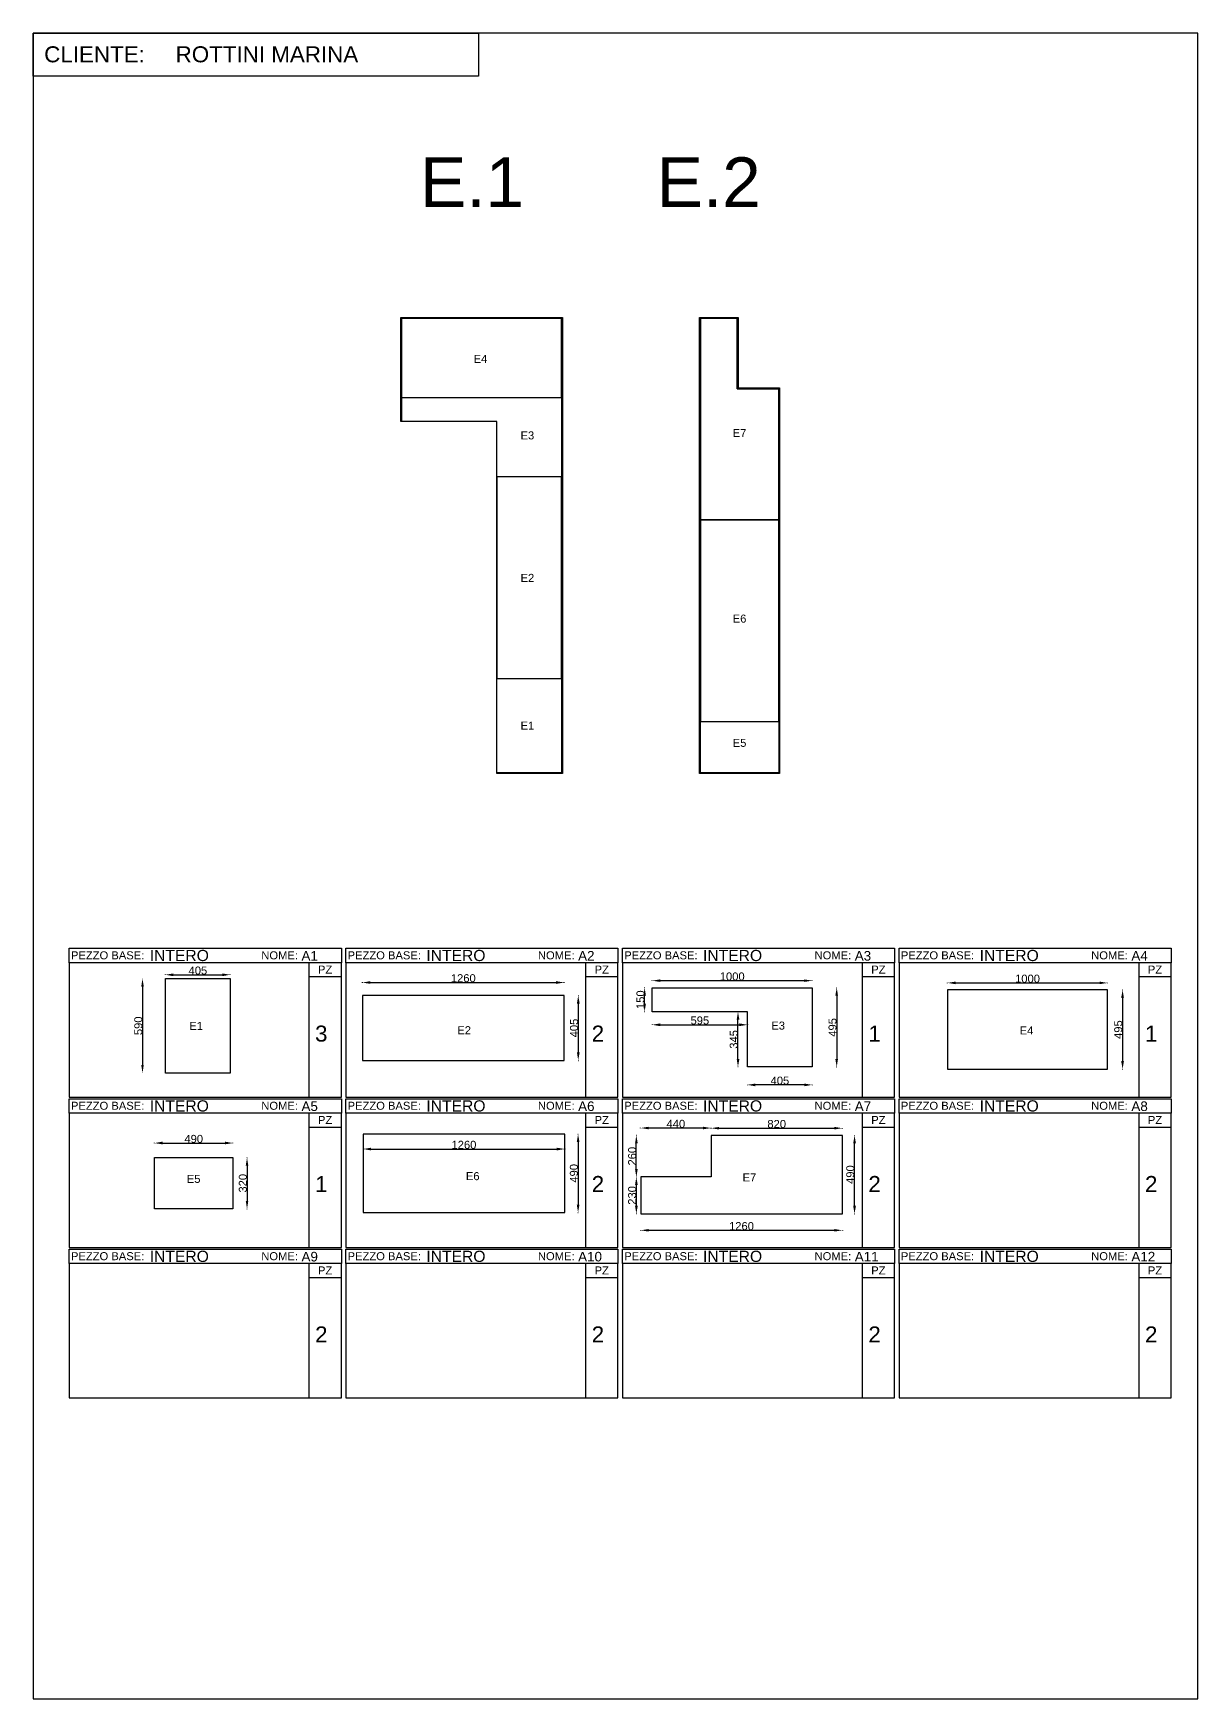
# Model space of a CAD drawing. Header units: millimetres. Extents: x -69675 to 28058, y -18677 to 10388.
# Drawn here: x -32838 to -25564, y -13652 to -3245 of the extents above; entities that cross this region are included whole.
import ezdxf

# ---------------------------------------------------------------- set-up
doc = ezdxf.new("R2010")
doc.units = ezdxf.units.MM
for name, color, linetype in [('- QUOTE', 7, 'Continuous'), ('DISTINTA PRODUZIONE', 7, 'Continuous'), ('FINESTRA', 7, 'Continuous'), ('NOTE TECNICHE', 7, 'Continuous'), ('OFFSET', 2, 'Continuous'), ('PERIMETRO', 1, 'Continuous')]:
    doc.layers.add(name, color=color, linetype=linetype)
doc.layers.add('PEZZI SU MISURA', color=7, linetype='Continuous', true_color=0xbb1e10)
doc.layers.add('TABELLE TAGLIO', color=7, linetype='Continuous', true_color=0x7f868a)
doc.styles.get("Standard").update_dxf_attribs({"font": 'arial.ttf'})
doc.dimstyles.new('ISO-25', dxfattribs={"dimtxt": 50, "dimasz": 50, "dimexe": 1.25, "dimexo": 0.625, "dimtad": 1, "dimdec": 0, "dimtxsty": 'Standard', "dimcen": 2.5, "dimadec": 0, "dimazin": 0, "dimtfac": 1, "dimtdec": 0, "dimtmove": 0, "dimatfit": 3, "dimfxl": 1, "dimfxlon": 1, "dimarcsym": 0})

# ---------------------------------------------------------------- blocks, each defined once
blk = doc.blocks.new('TABELLA PEZZI')
at = {"layer": 'TABELLE TAGLIO'}
for points in [[(0, 0), (0, 90), (1700, 90), (1700, 0), (0, 0)], [(1500, -840), (1700, -840), (1700, 0), (1500, 0)], [(1700, -89), (1500, -89)]]:
    blk.add_lwpolyline(points, dxfattribs=at)
blk.add_lwpolyline([(0, -840), (1500, -840), (1500, 0), (0, 0)], close=True, dxfattribs=at)
for tag, p, height in [('DERIVAZIONE', (503, 10), 70), ('NOME', (1451, 13), 60), ('QUANTITA', (1536, -493), 100)]:
    blk.add_attdef(tag, p, '', height=height)
for s, p in [('PEZZO BASE:', (11, 21)), ('NOME:', (1200, 21)), ('PZ', (1554, -68))]:
    blk.add_text(s, height=50, dxfattribs=at).set_placement(p)
blk = doc.blocks.new('*D140')
at = {"layer": '- QUOTE', "color": 0, "lineweight": -2, "transparency": 16777216}
for p, q in [((-32155, -9152), (-32157, -9152)), ((-32156, -9202), (-32156, -9692)), ((-32155, -9742), (-32157, -9742))]:
    blk.add_line(p, q, dxfattribs=at)
at = {"layer": '- QUOTE', "color": 0, "transparency": 16777216}
for points in [[(-32164, -9202), (-32148, -9202), (-32156, -9152)], [(-32164, -9692), (-32148, -9692), (-32156, -9742)]]:
    blk.add_solid(points, dxfattribs=at)
at = {"layer": 'Defpoints', "color": 0, "transparency": 16777216}
for p in [(-32013, -9152), (-32156, -9742), (-32013, -9742)]:
    blk.add_point(p, dxfattribs=at)
at = {"layer": '- QUOTE', "color": 0, "transparency": 16777216, "insert": (-32182, -9447), "char_height": 50, "attachment_point": 5, "rotation": 90}
blk.add_mtext('590', dxfattribs=at)
blk = doc.blocks.new('*D141')
at = {"layer": '- QUOTE', "color": 0, "lineweight": -2, "transparency": 16777216}
for p, q in [((-32013, -9129), (-32013, -9127)), ((-31963, -9128), (-31658, -9128)), ((-31608, -9129), (-31608, -9127))]:
    blk.add_line(p, q, dxfattribs=at)
at = {"layer": '- QUOTE', "color": 0, "transparency": 16777216}
for points in [[(-31963, -9120), (-31963, -9137), (-32013, -9128)], [(-31658, -9120), (-31658, -9137), (-31608, -9128)]]:
    blk.add_solid(points, dxfattribs=at)
at = {"layer": 'Defpoints', "color": 0, "transparency": 16777216}
for p in [(-32013, -9152), (-31608, -9128), (-31608, -9152)]:
    blk.add_point(p, dxfattribs=at)
at = {"layer": '- QUOTE', "color": 0, "transparency": 16777216, "insert": (-31810, -9102), "char_height": 50, "attachment_point": 5}
blk.add_mtext('405', dxfattribs=at)
blk = doc.blocks.new('*D142')
at = {"layer": '- QUOTE', "color": 0, "lineweight": -2, "transparency": 16777216}
for p, q in [((-30782, -9178), (-30782, -9175)), ((-30732, -9177), (-29572, -9177)), ((-29522, -9178), (-29522, -9175))]:
    blk.add_line(p, q, dxfattribs=at)
at = {"layer": '- QUOTE', "color": 0, "transparency": 16777216}
for points in [[(-30732, -9168), (-30732, -9185), (-30782, -9177)], [(-29572, -9168), (-29572, -9185), (-29522, -9177)]]:
    blk.add_solid(points, dxfattribs=at)
at = {"layer": 'Defpoints', "color": 0, "transparency": 16777216}
for p in [(-30782, -9258), (-29522, -9177), (-29522, -9258)]:
    blk.add_point(p, dxfattribs=at)
at = {"layer": '- QUOTE', "color": 0, "transparency": 16777216, "insert": (-30152, -9150), "char_height": 50, "attachment_point": 5}
blk.add_mtext('1260', dxfattribs=at)
blk = doc.blocks.new('*D143')
at = {"layer": '- QUOTE', "color": 0, "lineweight": -2, "transparency": 16777216}
for p, q in [((-29435, -9258), (-29432, -9258)), ((-29434, -9308), (-29434, -9613)), ((-29435, -9663), (-29432, -9663))]:
    blk.add_line(p, q, dxfattribs=at)
at = {"layer": '- QUOTE', "color": 0, "transparency": 16777216}
for points in [[(-29442, -9308), (-29425, -9308), (-29434, -9258)], [(-29442, -9613), (-29425, -9613), (-29434, -9663)]]:
    blk.add_solid(points, dxfattribs=at)
at = {"layer": 'Defpoints', "color": 0, "transparency": 16777216}
for p in [(-29522, -9258), (-29522, -9663), (-29434, -9663)]:
    blk.add_point(p, dxfattribs=at)
at = {"layer": '- QUOTE', "color": 0, "transparency": 16777216, "insert": (-29460, -9461), "char_height": 50, "attachment_point": 5, "rotation": 90}
blk.add_mtext('405', dxfattribs=at)
blk = doc.blocks.new('*D144')
at = {"layer": '- QUOTE', "color": 0, "lineweight": -2, "transparency": 16777216}
for p, q in [((-28972, -9166), (-28972, -9164)), ((-28922, -9165), (-28022, -9165)), ((-27972, -9166), (-27972, -9164))]:
    blk.add_line(p, q, dxfattribs=at)
at = {"layer": '- QUOTE', "color": 0, "transparency": 16777216}
for points in [[(-28922, -9157), (-28922, -9173), (-28972, -9165)], [(-28022, -9157), (-28022, -9173), (-27972, -9165)]]:
    blk.add_solid(points, dxfattribs=at)
at = {"layer": 'Defpoints', "color": 0, "transparency": 16777216}
for p in [(-28972, -9209), (-27972, -9165), (-27972, -9209)]:
    blk.add_point(p, dxfattribs=at)
at = {"layer": '- QUOTE', "color": 0, "transparency": 16777216, "insert": (-28472, -9139), "char_height": 50, "attachment_point": 5}
blk.add_mtext('1000', dxfattribs=at)
blk = doc.blocks.new('*D145')
at = {"layer": '- QUOTE', "color": 0, "lineweight": -2, "transparency": 16777216}
for p, q in [((-27820, -9209), (-27818, -9209)), ((-27819, -9259), (-27819, -9654)), ((-27820, -9704), (-27818, -9704))]:
    blk.add_line(p, q, dxfattribs=at)
at = {"layer": '- QUOTE', "color": 0, "transparency": 16777216}
for points in [[(-27828, -9259), (-27811, -9259), (-27819, -9209)], [(-27828, -9654), (-27811, -9654), (-27819, -9704)]]:
    blk.add_solid(points, dxfattribs=at)
at = {"layer": 'Defpoints', "color": 0, "transparency": 16777216}
for p in [(-27972, -9209), (-27972, -9704), (-27819, -9704)]:
    blk.add_point(p, dxfattribs=at)
at = {"layer": '- QUOTE', "color": 0, "transparency": 16777216, "insert": (-27845, -9457), "char_height": 50, "attachment_point": 5, "rotation": 90}
blk.add_mtext('495', dxfattribs=at)
blk = doc.blocks.new('*D146')
at = {"layer": '- QUOTE', "color": 0, "lineweight": -2, "transparency": 16777216}
for p, q in [((-28377, -9815), (-28377, -9818)), ((-28022, -9816), (-28327, -9816)), ((-27972, -9815), (-27972, -9818))]:
    blk.add_line(p, q, dxfattribs=at)
at = {"layer": '- QUOTE', "color": 0, "transparency": 16777216}
for points in [[(-28327, -9808), (-28327, -9825), (-28377, -9816)], [(-28022, -9808), (-28022, -9825), (-27972, -9816)]]:
    blk.add_solid(points, dxfattribs=at)
at = {"layer": 'Defpoints', "color": 0, "transparency": 16777216}
for p in [(-28377, -9704), (-27972, -9704), (-28377, -9816)]:
    blk.add_point(p, dxfattribs=at)
at = {"layer": '- QUOTE', "color": 0, "transparency": 16777216, "insert": (-28174, -9790), "char_height": 50, "attachment_point": 5}
blk.add_mtext('405', dxfattribs=at)
blk = doc.blocks.new('*D147')
at = {"layer": '- QUOTE', "color": 0, "lineweight": -2, "transparency": 16777216}
for p, q in [((-28435, -9359), (-28437, -9359)), ((-28436, -9654), (-28436, -9409)), ((-28435, -9704), (-28437, -9704))]:
    blk.add_line(p, q, dxfattribs=at)
at = {"layer": '- QUOTE', "color": 0, "transparency": 16777216}
for points in [[(-28444, -9409), (-28427, -9409), (-28436, -9359)], [(-28444, -9654), (-28427, -9654), (-28436, -9704)]]:
    blk.add_solid(points, dxfattribs=at)
at = {"layer": 'Defpoints', "color": 0, "transparency": 16777216}
for p in [(-28436, -9359), (-28377, -9359), (-28376, -9704)]:
    blk.add_point(p, dxfattribs=at)
at = {"layer": '- QUOTE', "color": 0, "transparency": 16777216, "insert": (-28462, -9532), "char_height": 50, "attachment_point": 5, "rotation": 90}
blk.add_mtext('345', dxfattribs=at)
blk = doc.blocks.new('*D148')
at = {"layer": '- QUOTE', "color": 0, "lineweight": -2, "transparency": 16777216}
for p, q in [((-28972, -9440), (-28972, -9442)), ((-28922, -9441), (-28427, -9441)), ((-28377, -9440), (-28377, -9442))]:
    blk.add_line(p, q, dxfattribs=at)
at = {"layer": '- QUOTE', "color": 0, "transparency": 16777216}
for points in [[(-28922, -9432), (-28922, -9449), (-28972, -9441)], [(-28427, -9432), (-28427, -9449), (-28377, -9441)]]:
    blk.add_solid(points, dxfattribs=at)
at = {"layer": 'Defpoints', "color": 0, "transparency": 16777216}
for p in [(-28972, -9359), (-28377, -9359), (-28377, -9441)]:
    blk.add_point(p, dxfattribs=at)
at = {"layer": '- QUOTE', "color": 0, "transparency": 16777216, "insert": (-28674, -9414), "char_height": 50, "attachment_point": 5}
blk.add_mtext('595', dxfattribs=at)
blk = doc.blocks.new('*D149')
at = {"layer": '- QUOTE', "color": 0, "lineweight": -2, "transparency": 16777216}
for p, q in [((-29018, -9209), (-29020, -9209)), ((-29019, -9309), (-29019, -9259)), ((-29018, -9359), (-29020, -9359))]:
    blk.add_line(p, q, dxfattribs=at)
at = {"layer": '- QUOTE', "color": 0, "transparency": 16777216}
for points in [[(-29027, -9259), (-29011, -9259), (-29019, -9209)], [(-29027, -9309), (-29011, -9309), (-29019, -9359)]]:
    blk.add_solid(points, dxfattribs=at)
at = {"layer": 'Defpoints', "color": 0, "transparency": 16777216}
for p in [(-29019, -9209), (-28972, -9209), (-28972, -9359)]:
    blk.add_point(p, dxfattribs=at)
at = {"layer": '- QUOTE', "color": 0, "transparency": 16777216, "insert": (-29045, -9284), "char_height": 50, "attachment_point": 5, "rotation": 90}
blk.add_mtext('150', dxfattribs=at)
blk = doc.blocks.new('*D150')
at = {"layer": '- QUOTE', "color": 0, "lineweight": -2, "transparency": 16777216}
for p, q in [((-27127, -9180), (-27127, -9178)), ((-27077, -9179), (-26177, -9179)), ((-26127, -9180), (-26127, -9178))]:
    blk.add_line(p, q, dxfattribs=at)
at = {"layer": '- QUOTE', "color": 0, "transparency": 16777216}
for points in [[(-27077, -9171), (-27077, -9187), (-27127, -9179)], [(-26177, -9171), (-26177, -9187), (-26127, -9179)]]:
    blk.add_solid(points, dxfattribs=at)
at = {"layer": 'Defpoints', "color": 0, "transparency": 16777216}
for p in [(-27127, -9223), (-26127, -9179), (-26127, -9223)]:
    blk.add_point(p, dxfattribs=at)
at = {"layer": '- QUOTE', "color": 0, "transparency": 16777216, "insert": (-26627, -9153), "char_height": 50, "attachment_point": 5}
blk.add_mtext('1000', dxfattribs=at)
blk = doc.blocks.new('*D151')
at = {"layer": '- QUOTE', "color": 0, "lineweight": -2, "transparency": 16777216}
for p, q in [((-26034, -9223), (-26032, -9223)), ((-26033, -9273), (-26033, -9668)), ((-26034, -9718), (-26032, -9718))]:
    blk.add_line(p, q, dxfattribs=at)
at = {"layer": '- QUOTE', "color": 0, "transparency": 16777216}
for points in [[(-26042, -9273), (-26025, -9273), (-26033, -9223)], [(-26042, -9668), (-26025, -9668), (-26033, -9718)]]:
    blk.add_solid(points, dxfattribs=at)
at = {"layer": 'Defpoints', "color": 0, "transparency": 16777216}
for p in [(-26127, -9223), (-26127, -9718), (-26033, -9718)]:
    blk.add_point(p, dxfattribs=at)
at = {"layer": '- QUOTE', "color": 0, "transparency": 16777216, "insert": (-26060, -9471), "char_height": 50, "attachment_point": 5, "rotation": 90}
blk.add_mtext('495', dxfattribs=at)
blk = doc.blocks.new('*D152')
at = {"layer": '- QUOTE', "color": 0, "lineweight": -2, "transparency": 16777216}
for p, q in [((-32081, -10181), (-32081, -10178)), ((-32031, -10180), (-31641, -10180)), ((-31591, -10181), (-31591, -10178))]:
    blk.add_line(p, q, dxfattribs=at)
at = {"layer": '- QUOTE', "color": 0, "transparency": 16777216}
for points in [[(-32031, -10171), (-32031, -10188), (-32081, -10180)], [(-31641, -10171), (-31641, -10188), (-31591, -10180)]]:
    blk.add_solid(points, dxfattribs=at)
at = {"layer": 'Defpoints', "color": 0, "transparency": 16777216}
for p in [(-31591, -10180), (-32081, -10271), (-31591, -10271)]:
    blk.add_point(p, dxfattribs=at)
at = {"layer": '- QUOTE', "color": 0, "transparency": 16777216, "insert": (-31836, -10154), "char_height": 50, "attachment_point": 5}
blk.add_mtext('490', dxfattribs=at)
blk = doc.blocks.new('*D153')
at = {"layer": '- QUOTE', "color": 0, "lineweight": -2, "transparency": 16777216}
for p, q in [((-31504, -10271), (-31502, -10271)), ((-31503, -10321), (-31503, -10541)), ((-31504, -10591), (-31502, -10591))]:
    blk.add_line(p, q, dxfattribs=at)
at = {"layer": '- QUOTE', "color": 0, "transparency": 16777216}
for points in [[(-31511, -10321), (-31495, -10321), (-31503, -10271)], [(-31511, -10541), (-31495, -10541), (-31503, -10591)]]:
    blk.add_solid(points, dxfattribs=at)
at = {"layer": 'Defpoints', "color": 0, "transparency": 16777216}
for p in [(-31591, -10271), (-31591, -10591), (-31503, -10591)]:
    blk.add_point(p, dxfattribs=at)
at = {"layer": '- QUOTE', "color": 0, "transparency": 16777216, "insert": (-31529, -10431), "char_height": 50, "attachment_point": 5, "rotation": 90}
blk.add_mtext('320', dxfattribs=at)
blk = doc.blocks.new('*D154')
at = {"layer": '- QUOTE', "color": 0, "lineweight": -2, "transparency": 16777216}
for p, q in [((-30778, -10216), (-30778, -10219)), ((-30728, -10217), (-29568, -10217)), ((-29518, -10216), (-29518, -10219))]:
    blk.add_line(p, q, dxfattribs=at)
at = {"layer": '- QUOTE', "color": 0, "transparency": 16777216}
for points in [[(-30728, -10209), (-30728, -10226), (-30778, -10217)], [(-29568, -10209), (-29568, -10226), (-29518, -10217)]]:
    blk.add_solid(points, dxfattribs=at)
at = {"layer": 'Defpoints', "color": 0, "transparency": 16777216}
for p in [(-30778, -10124), (-29518, -10124), (-29518, -10217)]:
    blk.add_point(p, dxfattribs=at)
at = {"layer": '- QUOTE', "color": 0, "transparency": 16777216, "insert": (-30148, -10191), "char_height": 50, "attachment_point": 5}
blk.add_mtext('1260', dxfattribs=at)
blk = doc.blocks.new('*D155')
at = {"layer": '- QUOTE', "color": 0, "lineweight": -2, "transparency": 16777216}
for p, q in [((-29436, -10124), (-29434, -10124)), ((-29435, -10174), (-29435, -10564)), ((-29436, -10614), (-29434, -10614))]:
    blk.add_line(p, q, dxfattribs=at)
at = {"layer": '- QUOTE', "color": 0, "transparency": 16777216}
for points in [[(-29443, -10174), (-29426, -10174), (-29435, -10124)], [(-29443, -10564), (-29426, -10564), (-29435, -10614)]]:
    blk.add_solid(points, dxfattribs=at)
at = {"layer": 'Defpoints', "color": 0, "transparency": 16777216}
for p in [(-29518, -10124), (-29518, -10614), (-29435, -10614)]:
    blk.add_point(p, dxfattribs=at)
at = {"layer": '- QUOTE', "color": 0, "transparency": 16777216, "insert": (-29461, -10369), "char_height": 50, "attachment_point": 5, "rotation": 90}
blk.add_mtext('490', dxfattribs=at)
blk = doc.blocks.new('*D156')
at = {"layer": '- QUOTE', "color": 0, "lineweight": -2, "transparency": 16777216}
for p, q in [((-29044, -10724), (-29044, -10726)), ((-28994, -10725), (-27834, -10725)), ((-27784, -10724), (-27784, -10726))]:
    blk.add_line(p, q, dxfattribs=at)
at = {"layer": '- QUOTE', "color": 0, "transparency": 16777216}
for points in [[(-28994, -10717), (-28994, -10733), (-29044, -10725)], [(-27834, -10717), (-27834, -10733), (-27784, -10725)]]:
    blk.add_solid(points, dxfattribs=at)
at = {"layer": 'Defpoints', "color": 0, "transparency": 16777216}
for p in [(-29044, -10622), (-27784, -10622), (-27784, -10725)]:
    blk.add_point(p, dxfattribs=at)
at = {"layer": '- QUOTE', "color": 0, "transparency": 16777216, "insert": (-28414, -10699), "char_height": 50, "attachment_point": 5}
blk.add_mtext('1260', dxfattribs=at)
blk = doc.blocks.new('*D157')
at = {"layer": '- QUOTE', "color": 0, "lineweight": -2, "transparency": 16777216}
for p, q in [((-28604, -10088), (-28604, -10086)), ((-28554, -10087), (-27834, -10087)), ((-27784, -10088), (-27784, -10086))]:
    blk.add_line(p, q, dxfattribs=at)
at = {"layer": '- QUOTE', "color": 0, "transparency": 16777216}
for points in [[(-28554, -10079), (-28554, -10095), (-28604, -10087)], [(-27834, -10079), (-27834, -10095), (-27784, -10087)]]:
    blk.add_solid(points, dxfattribs=at)
at = {"layer": 'Defpoints', "color": 0, "transparency": 16777216}
for p in [(-27784, -10087), (-28604, -10132), (-27784, -10132)]:
    blk.add_point(p, dxfattribs=at)
at = {"layer": '- QUOTE', "color": 0, "transparency": 16777216, "insert": (-28194, -10061), "char_height": 50, "attachment_point": 5}
blk.add_mtext('820', dxfattribs=at)
blk = doc.blocks.new('*D158')
at = {"layer": '- QUOTE', "color": 0, "lineweight": -2, "transparency": 16777216}
for p, q in [((-29044, -10087), (-29044, -10085)), ((-28654, -10086), (-28994, -10086)), ((-28604, -10087), (-28604, -10085))]:
    blk.add_line(p, q, dxfattribs=at)
at = {"layer": '- QUOTE', "color": 0, "transparency": 16777216}
for points in [[(-28994, -10078), (-28994, -10094), (-29044, -10086)], [(-28654, -10078), (-28654, -10094), (-28604, -10086)]]:
    blk.add_solid(points, dxfattribs=at)
at = {"layer": 'Defpoints', "color": 0, "transparency": 16777216}
for p in [(-29044, -10086), (-29044, -10392), (-28604, -10392)]:
    blk.add_point(p, dxfattribs=at)
at = {"layer": '- QUOTE', "color": 0, "transparency": 16777216, "insert": (-28824, -10060), "char_height": 50, "attachment_point": 5}
blk.add_mtext('440', dxfattribs=at)
blk = doc.blocks.new('*D159')
at = {"layer": '- QUOTE', "color": 0, "lineweight": -2, "transparency": 16777216}
for p, q in [((-29070, -10392), (-29072, -10392)), ((-29071, -10442), (-29071, -10572)), ((-29070, -10622), (-29072, -10622))]:
    blk.add_line(p, q, dxfattribs=at)
at = {"layer": '- QUOTE', "color": 0, "transparency": 16777216}
for points in [[(-29079, -10442), (-29062, -10442), (-29071, -10392)], [(-29079, -10572), (-29062, -10572), (-29071, -10622)]]:
    blk.add_solid(points, dxfattribs=at)
at = {"layer": 'Defpoints', "color": 0, "transparency": 16777216}
for p in [(-29044, -10392), (-29071, -10622), (-29044, -10622)]:
    blk.add_point(p, dxfattribs=at)
at = {"layer": '- QUOTE', "color": 0, "transparency": 16777216, "insert": (-29097, -10507), "char_height": 50, "attachment_point": 5, "rotation": 90}
blk.add_mtext('230', dxfattribs=at)
blk = doc.blocks.new('*D160')
at = {"layer": '- QUOTE', "color": 0, "lineweight": -2, "transparency": 16777216}
for p, q in [((-29070, -10132), (-29072, -10132)), ((-29071, -10342), (-29071, -10182)), ((-29070, -10392), (-29072, -10392))]:
    blk.add_line(p, q, dxfattribs=at)
at = {"layer": '- QUOTE', "color": 0, "transparency": 16777216}
for points in [[(-29079, -10182), (-29062, -10182), (-29071, -10132)], [(-29079, -10342), (-29062, -10342), (-29071, -10392)]]:
    blk.add_solid(points, dxfattribs=at)
at = {"layer": 'Defpoints', "color": 0, "transparency": 16777216}
for p in [(-29071, -10132), (-28604, -10132), (-28604, -10392)]:
    blk.add_point(p, dxfattribs=at)
at = {"layer": '- QUOTE', "color": 0, "transparency": 16777216, "insert": (-29097, -10262), "char_height": 50, "attachment_point": 5, "rotation": 90}
blk.add_mtext('260', dxfattribs=at)
blk = doc.blocks.new('*D161')
at = {"layer": '- QUOTE', "color": 0, "lineweight": -2, "transparency": 16777216}
for p, q in [((-27709, -10132), (-27706, -10132)), ((-27708, -10572), (-27708, -10182)), ((-27709, -10622), (-27706, -10622))]:
    blk.add_line(p, q, dxfattribs=at)
at = {"layer": '- QUOTE', "color": 0, "transparency": 16777216}
for points in [[(-27716, -10182), (-27699, -10182), (-27708, -10132)], [(-27716, -10572), (-27699, -10572), (-27708, -10622)]]:
    blk.add_solid(points, dxfattribs=at)
at = {"layer": 'Defpoints', "color": 0, "transparency": 16777216}
for p in [(-27784, -10132), (-27708, -10132), (-27784, -10622)]:
    blk.add_point(p, dxfattribs=at)
at = {"layer": '- QUOTE', "color": 0, "transparency": 16777216, "insert": (-27734, -10377), "char_height": 50, "attachment_point": 5, "rotation": 90}
blk.add_mtext('490', dxfattribs=at)

msp = doc.modelspace()

# ---------------------------------------------------------------- linework, layer by layer
msp.add_lwpolyline([(-32838.1, -13652), (-25564.1, -13652), (-25564.1, -3245), (-32838.1, -3245)], close=True)
at = {"layer": 'FINESTRA'}
msp.add_lwpolyline([(-32838.1, -3245), (-30057.2, -3245), (-30057.2, -3513.6), (-32838.1, -3513.6)], close=True, dxfattribs=at)
at = {"layer": 'OFFSET'}
for points in [[(-30538.1, -5671.1), (-30538.1, -5021.1), (-30538.1, -5026.1), (-29533.1, -5026.1), (-29538.1, -5026.1), (-29538.1, -7871.1)], [(-29538.1, -7871.1), (-29538.1, -7866.1), (-29943.1, -7866.1)]]:
    msp.add_lwpolyline(points, dxfattribs=at)
msp.add_lwpolyline([(-28180.5, -7866.1), (-28670.5, -7866.1), (-28670.5, -5026.1), (-28440.5, -5026.1), (-28440.5, -5466.1), (-28180.5, -5466.1)], close=True, dxfattribs=at)
at = {"layer": 'PERIMETRO'}
for points in [[(-29943.1, -7871.1), (-29943.1, -5671.1), (-30543.1, -5671.1), (-30543.1, -5021.1), (-29533.1, -5021.1), (-29533.1, -7871.1)], [(-28175.5, -7871.1), (-28675.5, -7871.1), (-28675.5, -5021.1), (-28435.5, -5021.1), (-28435.5, -5461.1), (-28175.5, -5461.1)]]:
    msp.add_lwpolyline(points, close=True, dxfattribs=at)
at = {"layer": 'PEZZI SU MISURA'}
for points in [[(-30538.1, -5026.1), (-30538.1, -5521.1), (-29538.1, -5521.1), (-29538.1, -5026.1), (-30538.1, -5026.1)], [(-28670.5, -5026.1), (-28670.5, -6286.1), (-28180.5, -6286.1), (-28180.5, -5466.1), (-28440.5, -5466.1), (-28440.5, -5026.1), (-28670.5, -5026.1)], [(-30538.1, -5521.1), (-30538.1, -5671.1)], [(-29943.1, -7276.1), (-29538.1, -7276.1), (-29538.1, -6016.1), (-29943.1, -6016.1), (-29943.1, -7276.1)], [(-28670.5, -6286.1), (-28670.5, -7546.1), (-28180.5, -7546.1), (-28180.5, -6286.1), (-28670.5, -6286.1)], [(-29521.8, -9663), (-29521.8, -9258), (-30781.8, -9258), (-30781.8, -9663), (-29521.8, -9663)], [(-27126.8, -9223.1), (-27126.8, -9718.1), (-26126.8, -9718.1), (-26126.8, -9223.1), (-27126.8, -9223.1)], [(-30778.1, -10614.4), (-29518.1, -10614.4), (-29518.1, -10124.4), (-30778.1, -10124.4), (-30778.1, -10614.4)], [(-29043.7, -10621.7), (-27783.7, -10621.7), (-27783.7, -10131.7), (-28603.7, -10131.7), (-28603.7, -10391.7), (-29043.7, -10391.7), (-29043.7, -10621.7)]]:
    msp.add_lwpolyline(points, dxfattribs=at)
for points in [[(-30538.1, -5521.1), (-29538.1, -5521.1), (-29538.1, -6016.1), (-29943.1, -6016.1), (-29943.1, -5671.1), (-30538.1, -5671.1)], [(-29943.1, -7276.1), (-29538.1, -7276.1), (-29538.1, -7866.1), (-29943.1, -7866.1)], [(-28670.5, -7546.1), (-28180.5, -7546.1), (-28180.5, -7866.1), (-28670.5, -7866.1)], [(-32012.7, -9152.5), (-31607.7, -9152.5), (-31607.7, -9742.5), (-32012.7, -9742.5)], [(-28971.7, -9209.3), (-27971.7, -9209.3), (-27971.7, -9704.3), (-28376.7, -9704.3), (-28376.7, -9359.3), (-28971.7, -9359.3)], [(-32081, -10271), (-31591, -10271), (-31591, -10591), (-32081, -10591)]]:
    msp.add_lwpolyline(points, close=True, dxfattribs=at)

# ---------------------------------------------------------------- block references
at = {"layer": 'TABELLE TAGLIO'}
for p, values in [((-32613.8, -9052.7), {'QUANTITA': '3', 'DERIVAZIONE': 'INTERO', 'NOME': 'A1'}), ((-30885.6, -9052.7), {'QUANTITA': '2', 'DERIVAZIONE': 'INTERO', 'NOME': 'A2'}), ((-29157.4, -9052.7), {'QUANTITA': '1', 'DERIVAZIONE': 'INTERO', 'NOME': 'A3'}), ((-27429.3, -9052.7), {'QUANTITA': '1', 'DERIVAZIONE': 'INTERO', 'NOME': 'A4'}), ((-32613.8, -9992.7), {'QUANTITA': '1', 'DERIVAZIONE': 'INTERO', 'NOME': 'A5'}), ((-30885.6, -9992.7), {'QUANTITA': '2', 'DERIVAZIONE': 'INTERO', 'NOME': 'A6'}), ((-29157.4, -9992.7), {'QUANTITA': '2', 'DERIVAZIONE': 'INTERO', 'NOME': 'A7'}), ((-27429.3, -9992.7), {'QUANTITA': '2', 'DERIVAZIONE': 'INTERO', 'NOME': 'A8'}), ((-32613.8, -10932.7), {'QUANTITA': '2', 'DERIVAZIONE': 'INTERO', 'NOME': 'A9'}), ((-30885.6, -10932.7), {'QUANTITA': '2', 'DERIVAZIONE': 'INTERO', 'NOME': 'A10'}), ((-29157.4, -10932.7), {'QUANTITA': '2', 'DERIVAZIONE': 'INTERO', 'NOME': 'A11'}), ((-27429.3, -10932.7), {'QUANTITA': '2', 'DERIVAZIONE': 'INTERO', 'NOME': 'A12'})]:
    msp.add_blockref('TABELLA PEZZI', p, dxfattribs=at).add_auto_attribs(values)

# ---------------------------------------------------------------- texts
at = {"layer": 'DISTINTA PRODUZIONE', "char_height": 50, "attachment_point": 1}
for s, insert in [('E4', (-30087.4, -5254.4)), ('E7', (-28468.8, -5717.6)), ('E3', (-29794.2, -5732.7)), ('E2', (-29794.2, -6623)), ('E6', (-28468.8, -6877.6)), ('E1', (-29794.2, -7546.2)), ('E5', (-28468.8, -7654)), ('E1', (-31863.8, -9422.5)), ('E2', (-30189.2, -9449.6)), ('E3', (-28227.8, -9420.8)), ('E4', (-26676.2, -9451.4)), ('E5', (-31879.4, -10378.8)), ('E6', (-30135.6, -10361.7)), ('E7', (-28407.4, -10370))]:
    msp.add_mtext_dynamic_manual_height_columns(s, width=389.083, gutter_width=1550.9, heights=[0], dxfattribs=dict(at, insert=insert))
at = {"layer": 'FINESTRA', "char_height": 100, "attachment_point": 1}
for s, width, insert in [('CLIENTE:', 1075.057, (-32770.2, -3326.3)), ('ROTTINI MARINA', 5202.875, (-31949.1, -3326.2))]:
    msp.add_mtext_dynamic_manual_height_columns(s, width=width, gutter_width=1550.9, heights=[0], dxfattribs=dict(at, insert=insert))
at = {"layer": 'NOTE TECNICHE', "char_height": 310.18, "attachment_point": 1}
for s, insert in [('E.1', (-30422.5, -4020.1)), ('E.2', (-28944, -4020.1))]:
    msp.add_mtext_dynamic_manual_height_columns(s, width=1434.859, gutter_width=1550.9, heights=[0], dxfattribs=dict(at, insert=insert))

# ---------------------------------------------------------------- dimensions: what is measured, and where the dimension line sits
at = {"layer": '- QUOTE'}
for base, p1, p2, picture, middle in [((-32155.9, -9742.5), (-32012.7, -9152.5), (-32012.7, -9742.5), '*D140', (-32182, -9447.5)), ((-29433.7, -9663), (-29521.8, -9258), (-29521.8, -9663), '*D143', (-29459.8, -9460.5)), ((-29019.2, -9209.3), (-28971.7, -9359.3), (-28971.7, -9209.3), '*D149', (-29045.3, -9284.3)), ((-27819.3, -9704.3), (-27971.7, -9209.3), (-27971.7, -9704.3), '*D145', (-27845.4, -9456.8)), ((-26033.5, -9718.1), (-26126.8, -9223.1), (-26126.8, -9718.1), '*D151', (-26059.6, -9470.6)), ((-28435.5, -9359.3), (-28376.3, -9704.3), (-28376.7, -9359.3), '*D147', (-28461.7, -9531.8)), ((-29434.8, -10614.4), (-29518.1, -10124.4), (-29518.1, -10614.4), '*D155', (-29461, -10369.4)), ((-29070.7, -10131.7), (-28603.7, -10391.7), (-28603.7, -10131.7), '*D160', (-29096.9, -10261.7)), ((-27707.7, -10131.7), (-27783.7, -10621.7), (-27783.7, -10131.7), '*D161', (-27733.8, -10376.7)), ((-31503.1, -10591), (-31591, -10271), (-31591, -10591), '*D153', (-31529.3, -10431)), ((-29070.7, -10621.7), (-29043.7, -10391.7), (-29043.7, -10621.7), '*D159', (-29096.9, -10506.7))]:
    dim = msp.add_linear_dim(base=base, p1=p1, p2=p2, angle=90, dimstyle='ISO-25', dxfattribs=at)
    dim.commit()
    dim.dimension.update_dxf_attribs({"geometry": picture, "text_midpoint": middle})
for base, p1, p2, picture, middle in [((-31607.7, -9128.2), (-32012.7, -9152.5), (-31607.7, -9152.5), '*D141', (-31810.2, -9102)), ((-29521.8, -9176.6), (-30781.8, -9258), (-29521.8, -9258), '*D142', (-30151.8, -9150.4)), ((-27971.7, -9165), (-28971.7, -9209.3), (-27971.7, -9209.3), '*D144', (-28471.7, -9138.9)), ((-26126.8, -9179), (-27126.8, -9223.1), (-26126.8, -9223.1), '*D150', (-26626.8, -9152.9)), ((-28376.7, -9440.7), (-28971.7, -9359.3), (-28376.7, -9359.3), '*D148', (-28674.2, -9414.5)), ((-28376.7, -9816.3), (-27971.7, -9704.3), (-28376.7, -9704.3), '*D146', (-28174.2, -9790.2)), ((-29043.7, -10085.9), (-28603.7, -10391.7), (-29043.7, -10391.7), '*D158', (-28823.7, -10059.7)), ((-27783.7, -10087.1), (-28603.7, -10131.7), (-27783.7, -10131.7), '*D157', (-28193.7, -10061)), ((-31591, -10179.7), (-32081, -10271), (-31591, -10271), '*D152', (-31836, -10153.6)), ((-29518.1, -10217.3), (-30778.1, -10124.4), (-29518.1, -10124.4), '*D154', (-30148.1, -10191.2)), ((-27783.7, -10724.9), (-29043.7, -10621.7), (-27783.7, -10621.7), '*D156', (-28413.7, -10698.8))]:
    dim = msp.add_linear_dim(base=base, p1=p1, p2=p2, dimstyle='ISO-25', dxfattribs=at)
    dim.commit()
    dim.dimension.update_dxf_attribs({"geometry": picture, "text_midpoint": middle})

doc.saveas('drawing.dxf')
